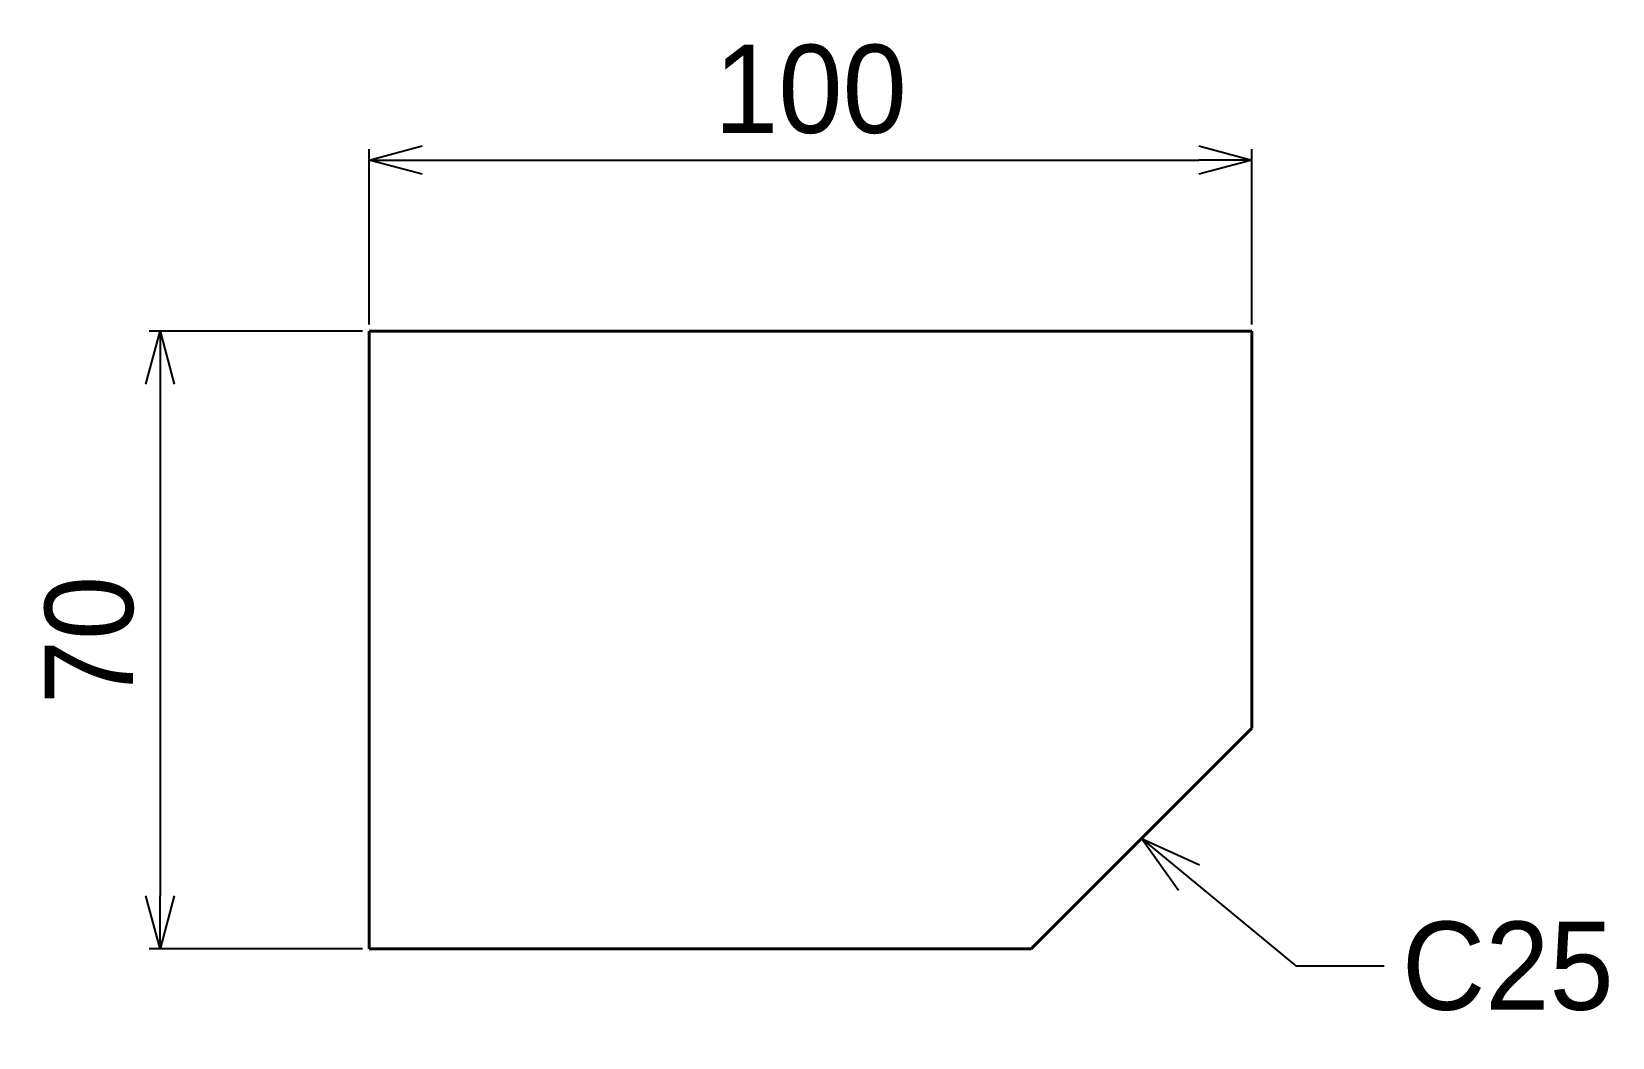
# Model space of a CAD drawing. Header units: millimetres. Extents: x 1485 to 1664, y 3145 to 3259.
import ezdxf
from ezdxf import colors
from ezdxf.entities.mleader import LeaderData, LeaderLine
from ezdxf.math import Vec2, Vec3

# ---------------------------------------------------------------- set-up
doc = ezdxf.new("R2010")
doc.units = ezdxf.units.MM
doc.layers.add('外形線', color=7, linetype='Continuous', lineweight=40)
doc.layers.add('寸法線', color=3, linetype='Continuous', lineweight=20)
doc.styles.get("Standard").update_dxf_attribs({"font": 'MS PGothic.ttf'})
doc.dimstyles.new('ST-10', dxfattribs={"dimtxt": 10, "dimasz": 6, "dimexe": 1.25, "dimexo": 0.75, "dimgap": 3, "dimtad": 1, "dimdec": 1, "dimdsep": 46, "dimtxsty": 'Standard', "dimblk": 'OPEN30', "dimcen": -10, "dimadec": 1, "dimazin": 2, "dimtfac": 1, "dimtdec": 1, "dimtmove": 0, "dimatfit": 3, "dimldrblk": 'OPEN30', "dimfxl": 1, "dimarcsym": 0})

# ---------------------------------------------------------------- blocks, each defined once
blk = doc.blocks.new('_Open30')
at = {"color": 0, "linetype": 'ByBlock', "lineweight": -2}
for p, q in [((-1, 0.268), (0, 0)), ((0, 0), (-1, -0.268)), ((0, 0), (-1, 0))]:
    blk.add_line(p, q, dxfattribs=at)
blk = doc.blocks.new('*D30')
at = {"layer": 'Defpoints', "color": 0, "transparency": 16777216}
for p in [(1523.07, 3225.25), (1499.38, 3155.25), (1523.07, 3155.25)]:
    blk.add_point(p, dxfattribs=at)
at = {"layer": '寸法線', "color": 0, "lineweight": -2, "transparency": 16777216}
for p, q in [((1522.32, 3225.25), (1498.13, 3225.25)), ((1499.38, 3219.25), (1499.38, 3161.25)), ((1522.32, 3155.25), (1498.13, 3155.25))]:
    blk.add_line(p, q, dxfattribs=at)
at = {"layer": '寸法線', "color": 0, "lineweight": -2, "transparency": 16777216, "xscale": 6, "yscale": 6, "zscale": 6}
for p, rotation in [((1499.38, 3225.25), 90), ((1499.38, 3155.25), 270)]:
    blk.add_blockref('_Open30', p, dxfattribs=dict(at, rotation=rotation))
at = {"layer": '寸法線', "color": 0, "transparency": 16777216, "insert": (1491.38, 3190.25), "char_height": 10, "attachment_point": 5, "rotation": 90}
blk.add_mtext('70', dxfattribs=at)
blk = doc.blocks.new('*D31')
at = {"layer": 'Defpoints', "color": 0, "transparency": 16777216}
for p in [(1623.07, 3244.65), (1523.07, 3225.25), (1623.07, 3225.25)]:
    blk.add_point(p, dxfattribs=at)
at = {"layer": '寸法線', "color": 0, "lineweight": -2, "transparency": 16777216}
for p, q in [((1523.07, 3226), (1523.07, 3245.9)), ((1623.07, 3226), (1623.07, 3245.9)), ((1529.07, 3244.65), (1617.07, 3244.65))]:
    blk.add_line(p, q, dxfattribs=at)
at = {"layer": '寸法線', "color": 0, "lineweight": -2, "transparency": 16777216, "xscale": 6, "yscale": 6, "zscale": 6, "rotation": 180}
blk.add_blockref('_Open30', (1523.07, 3244.65), dxfattribs=at)
at = {"layer": '寸法線', "color": 0, "lineweight": -2, "transparency": 16777216, "xscale": 6, "yscale": 6, "zscale": 6}
blk.add_blockref('_Open30', (1623.07, 3244.65), dxfattribs=at)
at = {"layer": '寸法線', "color": 0, "transparency": 16777216, "insert": (1573.07, 3252.65), "char_height": 10, "attachment_point": 5}
blk.add_mtext('100', dxfattribs=at)

msp = doc.modelspace()

# ---------------------------------------------------------------- linework, layer by layer
at = {"layer": '外形線'}
for p, q in [((1623.07, 3225.25), (1523.07, 3225.25)), ((1523.07, 3225.25), (1523.07, 3155.25)), ((1623.07, 3180.25), (1623.07, 3225.25)), ((1623.07, 3180.25), (1598.07, 3155.25)), ((1523.07, 3155.25), (1598.07, 3155.25))]:
    msp.add_line(p, q, dxfattribs=at)

# ---------------------------------------------------------------- dimensions: what is measured, and where the dimension line sits
at = {"layer": '寸法線'}
dim = msp.add_linear_dim(base=(1623.07, 3244.65), p1=(1523.07, 3225.25), p2=(1623.07, 3225.25), dimstyle='ST-10', dxfattribs=at)
dim.commit()
dim.dimension.update_dxf_attribs({"geometry": '*D31', "text_midpoint": (1573.07, 3252.65)})
dim = msp.add_linear_dim(base=(1499.38, 3155.25), p1=(1523.07, 3225.25), p2=(1523.07, 3155.25), angle=90, dimstyle='ST-10', dxfattribs=at)
dim.commit()
dim.dimension.update_dxf_attribs({"geometry": '*D30', "text_midpoint": (1491.38, 3190.25)})

# ---------------------------------------------------------------- leaders
ml = msp.add_multileader_mtext('Standard', dxfattribs=at)
ml.set_content('C25', color=256)
ml.set_leader_properties()
ml.set_arrow_properties(name='OPEN30')
ml.build(insert=Vec2(0, 0))
ml.multileader.update_dxf_attribs({"dogleg_length": 10, "arrow_head_size": 7})
ctx = ml.context
ctx.base_point, ctx.char_height, ctx.arrow_head_size, ctx.plane_origin = Vec3(1638.08, 3153.33), 10, 7, Vec3(1610.57, 3167.75)
notes = []
notes.append((ctx, [(0, (1, 1, 0), (1628.08, 3153.33), (1, 0), 10, [(0, [(1610.57, 3167.75)], 0, [])])]))
ctx.mtext.insert, ctx.mtext.flow_direction = Vec3(1640.08, 3158.33), 5
for ctx, leaders in notes:
    for number, flags, end, landing, length, lines in leaders:
        leader = LeaderData()
        leader.index, (leader.has_last_leader_line, leader.has_dogleg_vector, leader.attachment_direction) = number, flags
        leader.last_leader_point, leader.dogleg_vector, leader.dogleg_length = Vec3(end), Vec3(landing), length
        for number, points, colour, breaks in lines:
            line = LeaderLine()
            line.index, line.vertices, line.color, line.breaks = number, Vec3.list(points), colors.encode_raw_color(colour), breaks
            leader.lines.append(line)
        ctx.leaders.append(leader)

doc.saveas('drawing.dxf')
